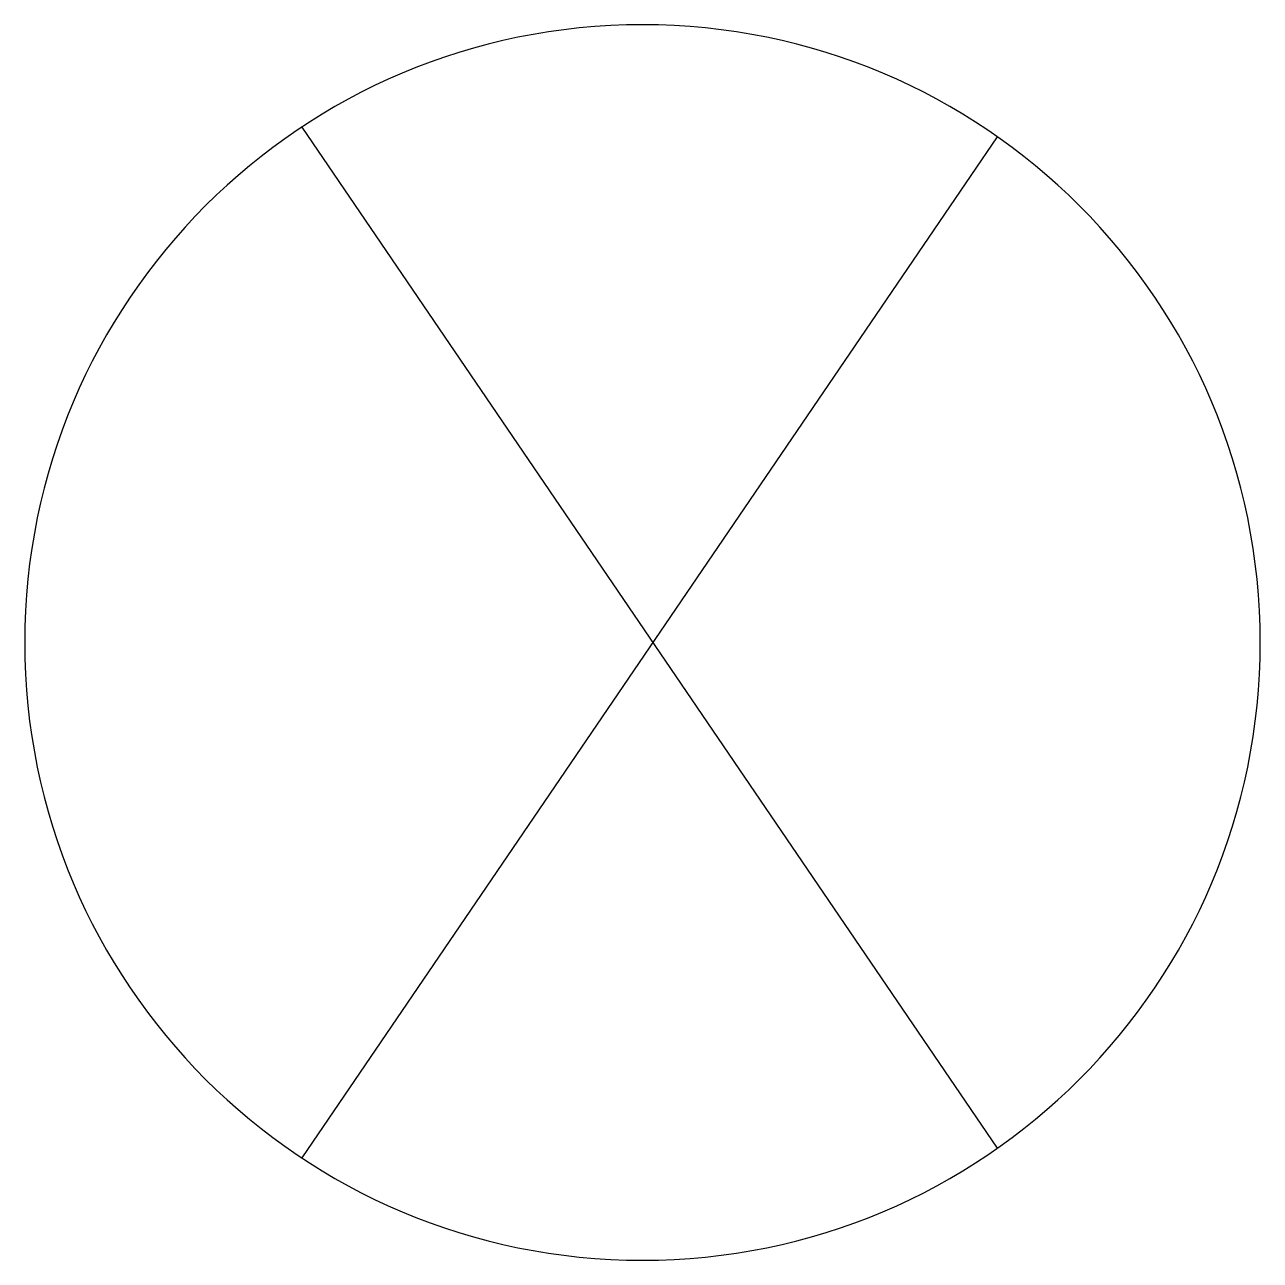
# Model space of a CAD drawing. Header units: millimetres. Extents: x 48.5 to 51.59, y 36.65 to 39.74.
import ezdxf

# ---------------------------------------------------------------- set-up
doc = ezdxf.new("R2010")
doc.units = ezdxf.units.MM

msp = doc.modelspace()

# ---------------------------------------------------------------- linework, layer by layer
for p, q in [((49.1963, 39.4811), (50.9336, 36.9305)), ((50.9336, 39.4575), (49.1963, 36.9069))]:
    msp.add_line(p, q)
for start, end in [(0, 180), (180, 0)]:
    msp.add_arc((50.0476, 38.194), 1.5432, start, end)

doc.saveas('drawing.dxf')
